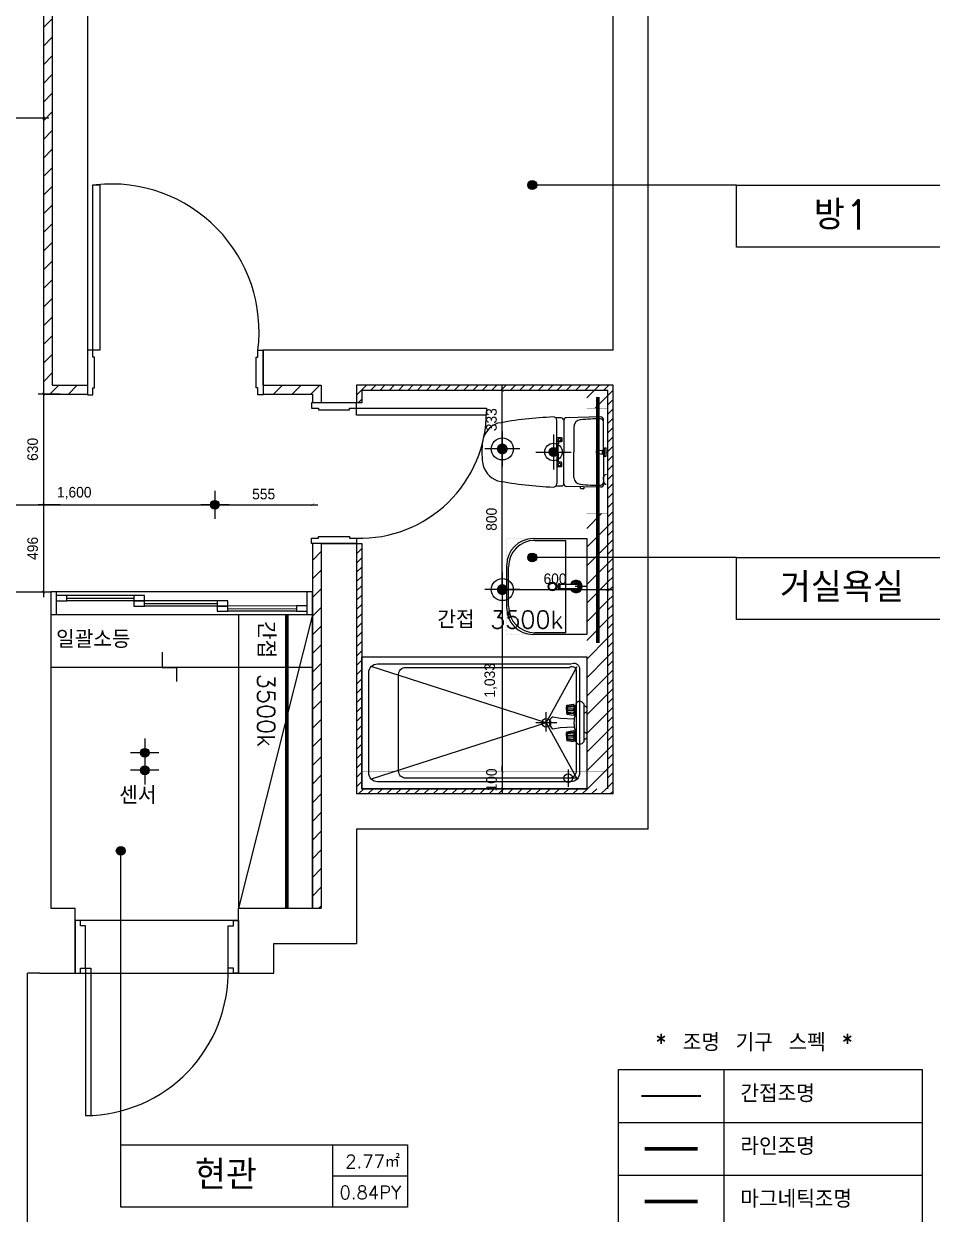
# Model space of a CAD drawing. Header units: inches. Extents: x 4000 to 56200, y 2703 to 36422.
# Drawn here: x 44445 to 49612, y 7931 to 14701 of the extents above; entities that cross this region are included whole.
import ezdxf
from ezdxf.enums import TextEntityAlignment as Align

# ---------------------------------------------------------------- set-up
doc = ezdxf.new("R2010")
doc.units = ezdxf.units.IN
doc.header["$LTSCALE"] = 30
doc.header["$MEASUREMENT"] = 0
for name, pattern in [('DOT', [0.25, 0, -0.25]), ('HID', [2.3, 1.5, -0.8]), ('HIDDEN', [0.375, 0.25, -0.125])]:
    doc.linetypes.add(name, pattern=pattern)
for name, color, linetype in [('0-ELC TEXT', 7, 'Continuous'), ('0-LINE', 7, 'Continuous'), ('03-TEXT', 3, 'Continuous'), ('03-WAL NEW', 3, 'Continuous'), ('06-C-천장', 4, 'Continuous'), ('06-FUR', 6, 'Continuous'), ('06-LIGHT', 4, 'Continuous'), ('07-DIM', 5, 'Continuous'), ('07-DIM WAL', 5, 'Continuous'), ('3.기호.계단선', 30, 'Continuous'), ('CEIL-LIGHT', 7, 'Continuous'), ('CO-BATH', 6, 'Continuous'), ('CO-DO-FR', 7, 'Continuous'), ('CO-DOOR', 8, 'Continuous'), ('fin', 5, 'Continuous'), ('HL', 6, 'HIDDEN'), ('RC-LIGHT', 7, 'Continuous'), ('WID', 4, 'Continuous'), ('도면층2', 2, 'Continuous'), ('도면층4', 4, 'Continuous'), ('도면층5', 5, 'Continuous'), ('설비', 140, 'Continuous')]:
    doc.layers.add(name, color=color, linetype=linetype)
doc.styles.add('HY 울릉도 L', font='')
doc.styles.get("Standard").update_dxf_attribs({"font": 'txt.shx', "bigfont": 'whgtxt.shx'})
doc.styles.get('HY 울릉도 L').set_extended_font_data('HY울릉도L')
doc.dimstyles.new('30-', dxfattribs={"dimscale": 30, "dimtxt": 2, "dimasz": 1, "dimexe": 1, "dimexo": 1, "dimgap": 1, "dimtad": 1, "dimdec": 0, "dimrnd": 0.05, "dimdsep": 46, "dimlunit": 6, "dimtxsty": 'HY 울릉도 L', "dimblk": 'ARCHTICK', "dimcen": 2.5, "dimdle": 1, "dimclrd": 133, "dimclre": 133, "dimclrt": 30, "dimadec": 0, "dimazin": 0, "dimtfac": 1, "dimtdec": 0, "dimtix": 1, "dimtmove": 2, "dimatfit": 3, "dimldrblk": 'ARCHTICK', "dimfxl": 1, "dimlwd": -1, "dimlwe": -1, "dimarcsym": 0})
pattern_1 = [(45, (22239, -18986.44), (-53.03301, 53.03301), [])]

# ---------------------------------------------------------------- blocks, each defined once
blk = doc.blocks.new('도남e편한108-1003')
at = {"layer": '도면층2'}
for p, q in [((22367.7, 37571.9), (22367.7, 31631.9)), ((22567.7, 37571.9), (22567.7, 31831.9)), ((25757.7, 31631.9), (25757.7, 36691.9)), ((25557.7, 31831.9), (25557.7, 36491.9)), ((22567.7, 31831.9), (22567.7, 31631.9)), ((25557.7, 31831.9), (23567.7, 31831.9)), ((23567.7, 31631.9), (23567.7, 31831.9)), ((23567.7, 31831.9), (23567.7, 31631.9)), ((25757.7, 29106.9), (25757.7, 31831.9)), ((22367.7, 31631.9), (22567.7, 31631.9)), ((23567.7, 31631.9), (23897.7, 31631.9)), ((23897.7, 31631.9), (23897.7, 31531.9)), ((24097.7, 31631.9), (24097.7, 31531.9)), ((25557.7, 31631.9), (24097.7, 31631.9)), ((25557.7, 29306.9), (25557.7, 31631.9)), ((24097.7, 31531.9), (23897.7, 31531.9)), ((24097.7, 31531.9), (23897.7, 31531.9)), ((23897.7, 30731.9), (23897.7, 28656.9)), ((23897.7, 30731.9), (24097.7, 30731.9)), ((24097.7, 30731.9), (23897.7, 30731.9)), ((24097.7, 30731.9), (24097.7, 29306.9)), ((22054.7, 30455.9), (22359.7, 30455.9)), ((22359.7, 30455.9), (22359.7, 28656.9)), ((25557.7, 29306.9), (24097.7, 29306.9)), ((24097.7, 29106.9), (24097.7, 28456.9)), ((25757.7, 29106.9), (24097.7, 29106.9)), ((22359.7, 28656.9), (22497.7, 28656.9)), ((22497.7, 28286.9), (22497.7, 28656.9)), ((23427.7, 28286.9), (23427.7, 28656.9)), ((23427.7, 28656.9), (23897.7, 28656.9)), ((22497.7, 28486.9), (22497.7, 28286.9)), ((22497.7, 28456.9), (22497.7, 28286.9)), ((23427.7, 28286.9), (23427.7, 28456.9)), ((23627.7, 28286.9), (23627.7, 28456.9)), ((23627.7, 28456.9), (24097.7, 28456.9)), ((22227.7, 25276.9), (22227.7, 28286.9)), ((22297.7, 28286.9), (22227.7, 28286.9)), ((22297.7, 28286.9), (22497.7, 28286.9)), ((23427.7, 28286.9), (23627.7, 28286.9))]:
    blk.add_line(p, q, dxfattribs=at)
at = {"layer": '도면층4'}
for p, q in [((23427.7, 28586.9), (22497.7, 28586.9)), ((22497.7, 28506.9), (22497.7, 28286.9)), ((22497.7, 28286.9), (22497.7, 28506.9)), ((23427.7, 28286.9), (23427.7, 28506.9)), ((22557.7, 28316.9), (22557.7, 27477.5)), ((22557.7, 28316.9), (22587.7, 28316.9)), ((22587.7, 28316.9), (22587.7, 27477.5)), ((22497.7, 28286.9), (23427.7, 28286.9)), ((22557.7, 27477.5), (22587.7, 27477.5))]:
    blk.add_line(p, q, dxfattribs=at)
for points in [[(22497.7, 28286.9), (22527.7, 28286.9), (22527.7, 28316.9), (22557.7, 28316.9), (22557.7, 28556.9), (22527.7, 28556.9), (22527.7, 28586.9), (22497.7, 28586.9), (22497.7, 28286.9)], [(23427.7, 28286.9), (23397.7, 28286.9), (23397.7, 28316.9), (23367.7, 28316.9), (23367.7, 28556.9), (23397.7, 28556.9), (23397.7, 28586.9), (23427.7, 28586.9), (23427.7, 28286.9)]]:
    blk.add_lwpolyline(points, dxfattribs=at)
at = {"layer": '도면층5'}
blk.add_arc((22552.1, 28293.4), 815.9, 270.39234, 1.65302, dxfattribs=at)
blk = doc.blocks.new('cjswjdeh')
at = {"layer": '03-WAL NEW'}
h = blk.add_hatch(dxfattribs=at)
h.set_pattern_fill('ANSI31', color=256, scale=600)
h.set_pattern_definition(pattern_1)
h.paths.add_polyline_path([(44806.7, 12645.5), (44606.7, 12645.5), (44606.7, 18385.5), (44556.7, 18385.5), (44556.7, 12645.5), (44556.7, 12595.5), (44806.7, 12595.5)])
h = blk.add_hatch(dxfattribs=at)
h.set_pattern_fill('ANSI31', color=256, scale=600)
h.set_pattern_definition(pattern_1)
h.paths.add_polyline_path([(40106.7, 12645.5), (39811.7, 12645.5), (39811.7, 12595.5), (40106.7, 12595.5)])
h.paths.add_polyline_path([(40176.7, 11460.5), (40126.7, 11460.5), (39866.7, 11460.5), (39866.7, 11410.5), (40126.7, 11410.5), (40126.7, 8890.5), (40176.7, 8890.5)])
h.paths.add_polyline_path([(46136.7, 11745.5), (46086.7, 11745.5), (46086.7, 9670.5), (46136.7, 9670.5)])
h.paths.add_polyline_path([(46136.7, 12645.5), (45806.7, 12645.5), (45806.7, 12595.5), (46086.7, 12595.5), (46086.7, 12545.5), (46136.7, 12545.5)])
h.paths.add_polyline_path([(40099.2, 10611.6), (40099.2, 10808.8), (41004.1, 10808.8), (41004.1, 10611.6)], flags=9)
h = blk.add_hatch(dxfattribs=at)
h.set_pattern_fill('ANSI31', color=256, scale=600)
h.set_pattern_definition(pattern_1)
h.paths.add_polyline_path([(47766.7, 12515.5), (47766.7, 12615.5), (47646.7, 12615.5), (47646.7, 12515.5)])
h.paths.add_polyline_path([(47766.7, 10350.5), (47766.7, 11915.5), (47646.7, 11915.5), (47646.7, 10350.5)])
at = {"layer": '3.기호.계단선'}
h = blk.add_hatch(dxfattribs=at)
h.set_pattern_fill('ANSI31', color=8, scale=300)
h.set_pattern_definition([(45, (22239, -18986.442), (-26.516504, 26.516504), [])])
h.paths.add_polyline_path([(47796.7, 12645.5), (46336.7, 12645.5), (46336.7, 12545.5), (46366.7, 12545.5), (46366.7, 12615.5), (47766.7, 12615.5), (47766.7, 10350.5), (46366.7, 10350.5), (46366.7, 11737.7), (46366.7, 11745.5), (46336.7, 11745.5), (46336.7, 10320.5), (47796.7, 10320.5)])
h.paths.add_polyline_path([(47965.6, 11664.3), (47965.6, 12116.9), (47713.9, 12116.9), (47713.9, 11664.3)], flags=9)
at = {"color": 8}
for p, q in [((47757.9, 12241.5), (47757.9, 12289.5)), ((47757.9, 12265.5), (47766.7, 12265.5)), ((47646.7, 11500.5), (47581.7, 11500.5))]:
    blk.add_line(p, q, dxfattribs=at)
at = {"layer": '0-LINE', "color": 8}
for p, q in [((45231.5, 11127.2), (45231.5, 11039.5)), ((46086.7, 11039.5), (44598.7, 11039.5)), ((45231.5, 11039.5), (45314.2, 11039.5)), ((45314.2, 11039.5), (45314.2, 10959.6))]:
    blk.add_line(p, q, dxfattribs=at)
at = {"layer": '03-WAL NEW'}
for p, q in [((44556.7, 18383.8), (44556.7, 12595.5)), ((44556.7, 12595.5), (44806.7, 12595.5)), ((45806.7, 12595.5), (46086.7, 12595.5)), ((46086.7, 12595.5), (46086.7, 12545.5)), ((46086.7, 11745.5), (46086.7, 9670.5))]:
    blk.add_line(p, q, dxfattribs=at)
at = {"layer": '03-WAL NEW', "const_width": 1}
for points in [[(47766.7, 10350.5), (47766.7, 12615.5), (47646.7, 12615.5), (47646.7, 10350.5), (47766.7, 10350.5)], [(47646.7, 12515.5), (47766.7, 12515.5)], [(47646.7, 11915.5), (47766.7, 11915.5)]]:
    blk.add_lwpolyline(points, dxfattribs=at)
at = {"layer": '06-FUR', "color": 8}
blk.add_line((46086.7, 11339.5), (45666.7, 9670.5), dxfattribs=at)
blk.add_lwpolyline([(45666.7, 9670.5), (46086.7, 9670.5), (46086.7, 11339.5), (45666.7, 11339.5)], close=True, dxfattribs=at)
at = {"layer": '3.기호.계단선', "color": 8}
for p, q in [((47766.7, 12615.5), (46366.7, 12615.5)), ((46366.7, 12615.5), (46366.7, 12545.5)), ((47766.7, 10350.5), (47766.7, 12615.5)), ((46366.7, 12545.5), (46336.7, 12545.5)), ((47457.9, 12365.5), (47457.9, 12165.5)), ((47357.9, 12265.5), (47557.9, 12265.5)), ((46336.7, 11745.5), (46366.7, 11745.5)), ((46366.7, 11745.5), (46366.7, 11737.7)), ((46366.7, 11737.7), (46366.7, 10350.5)), ((47541.7, 10460.5), (47541.7, 10360.5)), ((47591.7, 10410.5), (47491.7, 10410.5)), ((46366.7, 10350.5), (47646.7, 10350.5))]:
    blk.add_line(p, q, dxfattribs=at)
for centre, radius in [((47457.9, 12265.5), 50), ((47457.9, 12265.5), 25), ((47541.7, 10410.5), 25)]:
    blk.add_circle(centre, radius, dxfattribs=at)
at = {"layer": '3.기호.계단선', "color": 8, "linetype": 'Continuous'}
for points in [[(47435.4, 12254.7), (47432.9, 12265.5), (47435.4, 12276.4)], [(47442.3, 12246), (47435.4, 12276.4), (47442.3, 12285.1)], [(47435.4, 12254.7), (47435.4, 12276.4), (47442.3, 12246)], [(47452.3, 12241.1), (47442.3, 12285.1), (47452.3, 12289.9)], [(47442.3, 12246), (47442.3, 12285.1), (47452.3, 12241.1)], [(47452.3, 12241.1), (47452.3, 12289.9), (47463.5, 12241.1)], [(47463.5, 12241.1), (47452.3, 12289.9), (47463.5, 12289.9)], [(47463.5, 12241.1), (47463.5, 12289.9), (47473.5, 12246)], [(47473.5, 12246), (47463.5, 12289.9), (47473.5, 12285.1)], [(47473.5, 12246), (47473.5, 12285.1), (47480.4, 12254.7)], [(47480.4, 12254.7), (47473.5, 12285.1), (47480.4, 12276.4)], [(47480.4, 12254.7), (47480.4, 12276.4), (47482.9, 12265.5)]]:
    blk.add_solid(points, dxfattribs=at)
at = {"layer": 'CO-BATH', "color": 8}
for p, q in [((47341.7, 11773), (47646.7, 11773)), ((47351.7, 11763), (47526.7, 11763)), ((47526.7, 11763), (47526.7, 11238)), ((47646.7, 11773), (47646.7, 11228)), ((47191.7, 11378), (47191.7, 11623)), ((47201.7, 11388), (47201.7, 11613)), ((47486.2, 11486), (47486.2, 11515)), ((47491.2, 11515), (47486.2, 11515)), ((47491.2, 11486), (47491.2, 11515)), ((47496.2, 11514), (47491.2, 11514)), ((47496.2, 11487), (47496.2, 11514)), ((47586.7, 11513), (47496.2, 11513)), ((47491.2, 11486), (47486.2, 11486)), ((47496.2, 11487), (47491.2, 11487)), ((47586.7, 11488), (47496.2, 11488)), ((47646.7, 11228), (47341.7, 11228)), ((47526.7, 11238), (47351.7, 11238)), ((47416.7, 10725.5), (46421.3, 11045.9)), ((47416.7, 10725.5), (47592, 11045.9)), ((47416.7, 10675.5), (47416.7, 10785.5)), ((47416.7, 10725.5), (46421.3, 10405.2)), ((47476.7, 10725.5), (47356.7, 10725.5)), ((47416.7, 10725.5), (47592, 10405.2))]:
    blk.add_line(p, q, dxfattribs=at)
at = {"layer": 'CO-BATH', "color": 8, "linetype": 'DOT'}
blk.add_lwpolyline([(47191.7, 11228), (47191.7, 11773), (47646.7, 11773), (47646.7, 11228)], close=True, dxfattribs=at)
at = {"layer": 'CO-BATH', "color": 8}
blk.add_lwpolyline([(46366.7, 11100.5), (47646.7, 11100.5), (47646.7, 10350.5), (46366.7, 10350.5)], close=True, dxfattribs=at)
for points in [[(47606.7, 10725.5), (47606.7, 10440.5, -0.414214), (47556.7, 10390.5), (46456.7, 10390.5, -0.414214), (46406.7, 10440.5), (46406.7, 11010.5, -0.414214), (46456.7, 11060.5), (47556.7, 11060.5, -0.523943), (47606.7, 11035.5), (47606.7, 10725.5)], [(47586.7, 10725.5), (47586.7, 10450.5, -0.414214), (47546.7, 10410.5), (46616.7, 10410.5, -0.414214), (46576.7, 10450.5), (46576.7, 11000.5, -0.414214), (46616.7, 11040.5), (47546.7, 11040.5, -0.548489), (47586.7, 11025.5)]]:
    blk.add_lwpolyline(points, format="xyb", close=True, dxfattribs=at)
for radius in [25, 20]:
    blk.add_circle((47451.7, 11500.5), radius, dxfattribs=at)
for centre, radius, start, end in [((47341.7, 11623), 150, 90, 180), ((47351.7, 11613), 150, 90, 180), ((47586.7, 11500.5), 35, 200.92486, 159.07519), ((47586.7, 11500.5), 30, 204.62434, 155.37571), ((47586.7, 11500.5), 25, 210.00002, 150.00002), ((47586.7, 11500.5), 18, 223.98299, 136.01706), ((47586.7, 11500.5), 12.5, 270.00002, 90.00002), ((47341.7, 11378), 150, 180, 270), ((47351.7, 11388), 150, 180, 270)]:
    blk.add_arc(centre, radius, start, end, dxfattribs=at)
blk.add_ellipse((47416.7, 10725.5), major_axis=(-17.7, 17.7), ratio=1, dxfattribs=at)
at = {"layer": 'CO-DO-FR', "color": 8}
for points in [[(44806.7, 12845.5), (44806.7, 12590.5), (44836.7, 12590.5), (44836.7, 12630.5), (44846.7, 12630.5), (44846.7, 12805.5), (44836.7, 12805.5), (44836.7, 12845.5), (44806.7, 12845.5)], [(45806.7, 12845.5), (45806.7, 12590.5), (45776.7, 12590.5), (45776.7, 12630.5), (45766.7, 12630.5), (45766.7, 12805.5), (45776.7, 12805.5), (45776.7, 12845.5), (45806.7, 12845.5)], [(46336.7, 12545.5), (46081.7, 12545.5), (46081.7, 12515.5), (46121.7, 12515.5), (46121.7, 12505.5), (46296.7, 12505.5), (46296.7, 12515.5), (46336.7, 12515.5), (46336.7, 12545.5)], [(46336.7, 11745.5), (46081.7, 11745.5), (46081.7, 11775.5), (46121.7, 11775.5), (46121.7, 11785.5), (46296.7, 11785.5), (46296.7, 11775.5), (46336.7, 11775.5), (46336.7, 11745.5)]]:
    blk.add_lwpolyline(points, close=True, dxfattribs=at)
at = {"layer": 'CO-DOOR', "color": 8}
for points in [[(44876.7, 13785.5), (44876.7, 12845.5), (44836.7, 12845.5), (44836.7, 13785.5)], [(47076.7, 12475.5), (46336.7, 12475.5), (46336.7, 12515.5), (47076.7, 12515.5)]]:
    blk.add_lwpolyline(points, close=True, dxfattribs=at)
for centre, radius, start, end in [((44943.2, 12950), 840, 352.8555, 95.91238), ((46357.2, 12494.6), 719.4, 268.36113, 0.06923)]:
    blk.add_arc(centre, radius, start, end, dxfattribs=at)
at = {"layer": 'fin', "color": 8}
for p, q in [((47477.2, 12265.5), (47477.2, 12444.8)), ((47516.5, 12445.9), (47516.5, 12265.5)), ((47574.3, 12410.7), (47574.3, 12265.5)), ((47741.5, 12273.5), (47741.5, 12438.1)), ((47477.2, 12265.5), (47477.2, 12086.2)), ((47516.5, 12085.1), (47516.5, 12265.5)), ((47574.3, 12120.3), (47574.3, 12265.5)), ((47741.5, 12257.5), (47741.5, 12092.9)), ((47742.9, 12109.8), (47742.9, 12122.3)), ((47742.9, 12109.8), (47742.9, 12097.3))]:
    blk.add_line(p, q, dxfattribs=at)
for points in [[(47516.5, 12445.9, 0.371724), (47501.8, 12460.3, 0.003515), (47470.9, 12459.4, 0.320541)], [(47741.5, 12438.1), (47741.5, 12450.5, 0.421209), (47726.1, 12465.5), (47531.1, 12460.9, 0.001659)], [(47516.5, 12085.1, -0.371724), (47501.8, 12070.8, -0.003515), (47470.9, 12071.6, -0.320541)], [(47741.5, 12092.9), (47741.5, 12080.5, -0.421209), (47726.1, 12065.5), (47531.1, 12070.2, -0.001659)]]:
    blk.add_lwpolyline(points, format="xyb", dxfattribs=at)
for centre, radius, start, end in [((47546.2, 10260.7), 2205.9, 92.3333, 100.60807), ((47457.2, 12444.8), 20, 0, 92.3333), ((47531.5, 12445.9), 15, 91.36509, 180), ((47179.5, 12309.7), 125.5, 108.2964, 173.42408), ((47614.3, 12409), 40, 95.94375, 177.51291), ((47713.7, 11454.2), 1000, 89.31159, 95.94375), ((47725.5, 12438.1), 16, 0, 89.31159), ((47456.5, 12265.5), 405.9, 171.69926, 180), ((47456.5, 12265.5), 405.9, 180, 188.30074), ((47179.5, 12221.3), 125.5, 186.57592, 251.7036), ((47614.3, 12122), 40, 182.48709, 264.05625), ((47757.9, 12122.3), 15, 90, 180), ((47546.2, 14270.3), 2205.9, 259.39193, 267.6667), ((47457.2, 12086.2), 20, 267.6667, 0), ((47531.5, 12085.1), 15, 180, 268.63491), ((47713.7, 13076.8), 1000, 264.05625, 270.68841), ((47725.5, 12092.9), 16, 270.68841, 0), ((47757.9, 12097.3), 15, 180, 270)]:
    blk.add_arc(centre, radius, start, end, dxfattribs=at)
at = {"layer": 'HL', "color": 8, "linetype": 'Continuous'}
for p, q in [((47709.9, 12273), (47709.9, 12352)), ((47716.9, 12274), (47716.9, 12352)), ((47484.3, 12265.5), (47484.3, 12311.8)), ((47484.3, 12265.5), (47484.3, 12219.2)), ((47701.8, 12271.5), (47736.1, 12276.8)), ((47701.8, 12259.5), (47701.8, 12271.5)), ((47701.8, 12259.5), (47736.1, 12254.2)), ((47709.9, 12179), (47709.9, 12258)), ((47716.9, 12179), (47716.9, 12257)), ((47736.1, 12276.8), (47743.1, 12272.4)), ((47736.1, 12254.2), (47736.1, 12276.8)), ((47736.1, 12254.2), (47743.1, 12258.6)), ((47743.1, 12272.4), (47747.9, 12277.9)), ((47743.1, 12258.6), (47743.1, 12272.4)), ((47743.1, 12258.6), (47747.9, 12253.1)), ((47747.9, 12289.5), (47757.9, 12289.5)), ((47747.9, 12241.5), (47747.9, 12289.5)), ((47747.9, 12241.5), (47757.9, 12241.5)), ((47611.4, 12060.6), (47611.4, 12068.2)), ((47627.5, 12056.6), (47615.4, 12056.6)), ((47631.5, 12060.6), (47631.5, 12067.8))]:
    blk.add_line(p, q, dxfattribs=at)
for points in [[(47477.2, 12348.1), (47501.4, 12348.1, -0.414214), (47505.4, 12344.1), (47505.4, 12327.6, -0.414214), (47501.4, 12323.6), (47485.9, 12323.6), (47477.2, 12323.6)], [(47485.9, 12323.6), (47485.9, 12313.8, -0.414214), (47483.9, 12311.8), (47477.2, 12311.8)], [(47485.9, 12207.4), (47485.9, 12217.2, 0.414214), (47483.9, 12219.2), (47477.2, 12219.2)], [(47477.2, 12182.9), (47501.4, 12182.9, 0.414214), (47505.4, 12186.9), (47505.4, 12203.4, 0.414214), (47501.4, 12207.4), (47485.9, 12207.4), (47477.2, 12207.4)]]:
    blk.add_lwpolyline(points, format="xyb", dxfattribs=at)
for centre in [(47491.5, 12335.5), (47491.5, 12195.5)]:
    blk.add_circle(centre, 8, dxfattribs=at)
for centre, radius, start, end in [((47713.4, 12352), 3.5, 0, 180), ((47713.4, 12179), 3.5, 180, 0), ((47615.4, 12060.6), 4, 180, 270), ((47627.5, 12060.6), 4, 270, 0)]:
    blk.add_arc(centre, radius, start, end, dxfattribs=at)
at = {"layer": 'WID', "color": 8}
for p, q in [((47584.4, 10834.1), (47584.4, 10824.4)), ((47584.4, 10834.1), (47584.4, 10824.4)), ((47629.5, 10833.6), (47629.5, 10617.4)), ((47629.5, 10833.6), (47629.5, 10617.4)), ((47531.2, 10800.1), (47531.2, 10817.9)), ((47531.2, 10817.9), (47533.7, 10817.9)), ((47531.2, 10800.1), (47531.2, 10817.9)), ((47531.2, 10817.9), (47533.7, 10817.9)), ((47531.2, 10800.1), (47531.2, 10782.3)), ((47531.2, 10800.1), (47531.2, 10782.3)), ((47531.2, 10782.3), (47533.7, 10782.3)), ((47531.2, 10782.3), (47533.7, 10782.3)), ((47533.7, 10824.8), (47571.7, 10831.8)), ((47533.7, 10824.8), (47571.7, 10831.8)), ((47533.7, 10800.1), (47533.7, 10824.8)), ((47533.7, 10824.8), (47538.2, 10819.5)), ((47533.7, 10800.1), (47533.7, 10824.8)), ((47533.7, 10824.8), (47538.2, 10819.5)), ((47533.7, 10800.1), (47533.7, 10775.4)), ((47533.7, 10800.1), (47533.7, 10775.4)), ((47533.7, 10775.4), (47538.2, 10780.6)), ((47533.7, 10775.4), (47538.2, 10780.6)), ((47533.7, 10775.4), (47571.7, 10769.2)), ((47533.7, 10775.4), (47571.7, 10769.2)), ((47538.2, 10819.5), (47571.7, 10823.4)), ((47538.2, 10819.5), (47571.7, 10823.4)), ((47538.2, 10819.5), (47538.2, 10814.1)), ((47538.2, 10819.5), (47538.2, 10814.1)), ((47538.2, 10805), (47571.2, 10805.4)), ((47538.2, 10805), (47571.2, 10805.4)), ((47538.2, 10805), (47538.2, 10800.1)), ((47538.2, 10805), (47538.2, 10800.1)), ((47538.2, 10795.2), (47538.2, 10800.1)), ((47538.2, 10795.2), (47538.2, 10800.1)), ((47538.2, 10795.2), (47571.2, 10795.6)), ((47538.2, 10795.2), (47571.2, 10795.6)), ((47538.2, 10780.6), (47538.2, 10786)), ((47538.2, 10780.6), (47538.2, 10786)), ((47538.2, 10780.6), (47571.7, 10777.6)), ((47538.2, 10780.6), (47571.7, 10777.6)), ((47538.7, 10814.4), (47571.2, 10818.1)), ((47538.7, 10814.4), (47571.2, 10818.1)), ((47538.7, 10785.8), (47571.2, 10782.9)), ((47538.7, 10785.8), (47571.2, 10782.9)), ((47571.7, 10823.4), (47571.2, 10818.1)), ((47571.7, 10823.4), (47571.2, 10818.1)), ((47571.2, 10805.4), (47571.2, 10800.5)), ((47571.2, 10805.4), (47571.2, 10800.5)), ((47571.2, 10795.6), (47571.2, 10800.5)), ((47571.2, 10795.6), (47571.2, 10800.5)), ((47571.7, 10777.6), (47571.2, 10782.9)), ((47571.7, 10777.6), (47571.2, 10782.9)), ((47577.5, 10824.4), (47571.7, 10831.8)), ((47577.5, 10824.4), (47571.7, 10831.8)), ((47575.5, 10826.9), (47571.7, 10823.4)), ((47575.5, 10826.9), (47571.7, 10823.4)), ((47575.5, 10774.1), (47571.7, 10777.6)), ((47575.5, 10774.1), (47571.7, 10777.6)), ((47577.5, 10776.6), (47571.7, 10769.2)), ((47577.5, 10776.6), (47571.7, 10769.2)), ((47577.5, 10824.4), (47584.4, 10824.4)), ((47577.5, 10824.4), (47577.5, 10776.6)), ((47577.5, 10824.4), (47584.4, 10824.4)), ((47577.5, 10824.4), (47577.5, 10776.6)), ((47577.5, 10776.6), (47584.4, 10776.6)), ((47577.5, 10776.6), (47584.4, 10776.6)), ((47584.4, 10776.6), (47584.4, 10824.4)), ((47584.4, 10776.6), (47584.4, 10824.4)), ((47646.7, 10813), (47629.5, 10823.9)), ((47646.7, 10813), (47629.5, 10823.9)), ((47646.7, 10788), (47629.5, 10777.1)), ((47646.7, 10788), (47629.5, 10777.1)), ((47646.7, 10813), (47646.7, 10788)), ((47646.7, 10813), (47646.7, 10788)), ((47454.5, 10759.4), (47498.4, 10752.4)), ((47454.5, 10759.4), (47498.4, 10752.4)), ((47455.5, 10691.8), (47496.2, 10698.3)), ((47455.5, 10691.8), (47496.2, 10698.3)), ((47496.2, 10698.3), (47575.7, 10702.9)), ((47496.2, 10698.3), (47575.7, 10702.9)), ((47498.4, 10752.4), (47575.7, 10747.8)), ((47498.4, 10752.4), (47575.7, 10747.8)), ((47531.2, 10650.1), (47531.2, 10667.9)), ((47531.2, 10667.9), (47533.7, 10667.9)), ((47531.2, 10650.1), (47531.2, 10667.9)), ((47531.2, 10667.9), (47533.7, 10667.9)), ((47531.2, 10650.1), (47531.2, 10632.3)), ((47531.2, 10650.1), (47531.2, 10632.3)), ((47531.2, 10632.3), (47533.7, 10632.3)), ((47531.2, 10632.3), (47533.7, 10632.3)), ((47533.7, 10674.8), (47571.7, 10681.8)), ((47533.7, 10674.8), (47571.7, 10681.8)), ((47533.7, 10650.1), (47533.7, 10674.8)), ((47533.7, 10674.8), (47538.2, 10669.5)), ((47533.7, 10650.1), (47533.7, 10674.8)), ((47533.7, 10674.8), (47538.2, 10669.5)), ((47533.7, 10650.1), (47533.7, 10625.4)), ((47533.7, 10650.1), (47533.7, 10625.4)), ((47533.7, 10625.4), (47538.2, 10630.6)), ((47533.7, 10625.4), (47538.2, 10630.6)), ((47538.2, 10669.5), (47571.7, 10673.4)), ((47538.2, 10669.5), (47571.7, 10673.4)), ((47538.2, 10669.5), (47538.2, 10664.1)), ((47538.2, 10669.5), (47538.2, 10664.1)), ((47538.2, 10655), (47571.2, 10655.4)), ((47538.2, 10655), (47571.2, 10655.4)), ((47538.2, 10655), (47538.2, 10650.1)), ((47538.2, 10655), (47538.2, 10650.1)), ((47538.2, 10645.2), (47538.2, 10650.1)), ((47538.2, 10645.2), (47538.2, 10650.1)), ((47538.2, 10645.2), (47571.2, 10645.6)), ((47538.2, 10645.2), (47571.2, 10645.6)), ((47538.2, 10630.6), (47538.2, 10636)), ((47538.2, 10630.6), (47538.2, 10636)), ((47538.2, 10630.6), (47571.7, 10627.6)), ((47538.2, 10630.6), (47571.7, 10627.6)), ((47538.7, 10664.4), (47571.2, 10668.1)), ((47538.7, 10664.4), (47571.2, 10668.1)), ((47538.7, 10635.8), (47571.2, 10632.9)), ((47538.7, 10635.8), (47571.2, 10632.9)), ((47571.7, 10673.4), (47571.2, 10668.1)), ((47571.7, 10673.4), (47571.2, 10668.1)), ((47571.2, 10655.4), (47571.2, 10650.5)), ((47571.2, 10655.4), (47571.2, 10650.5)), ((47571.2, 10645.6), (47571.2, 10650.5)), ((47571.2, 10645.6), (47571.2, 10650.5)), ((47571.7, 10627.6), (47571.2, 10632.9)), ((47571.7, 10627.6), (47571.2, 10632.9)), ((47577.5, 10674.4), (47571.7, 10681.8)), ((47577.5, 10674.4), (47571.7, 10681.8)), ((47575.5, 10676.9), (47571.7, 10673.4)), ((47575.5, 10676.9), (47571.7, 10673.4)), ((47577.5, 10674.4), (47584.4, 10674.4)), ((47577.5, 10674.4), (47577.5, 10626.6)), ((47577.5, 10674.4), (47584.4, 10674.4)), ((47577.5, 10674.4), (47577.5, 10626.6)), ((47584.4, 10674.4), (47584.4, 10626.6)), ((47584.4, 10674.4), (47584.4, 10626.6)), ((47646.7, 10663), (47629.5, 10673.9)), ((47646.7, 10663), (47629.5, 10673.9)), ((47646.7, 10638), (47629.5, 10627.1)), ((47646.7, 10638), (47629.5, 10627.1)), ((47646.7, 10663), (47646.7, 10638)), ((47646.7, 10663), (47646.7, 10638)), ((47533.7, 10625.4), (47571.7, 10619.2)), ((47533.7, 10625.4), (47571.7, 10619.2)), ((47575.5, 10624.1), (47571.7, 10627.6)), ((47575.5, 10624.1), (47571.7, 10627.6)), ((47577.5, 10626.6), (47571.7, 10619.2)), ((47577.5, 10626.6), (47571.7, 10619.2)), ((47577.5, 10626.6), (47584.4, 10626.6)), ((47577.5, 10626.6), (47584.4, 10626.6)), ((47584.4, 10616.9), (47584.4, 10626.6)), ((47584.4, 10616.9), (47584.4, 10626.6))]:
    blk.add_line(p, q, dxfattribs=at)
for centre, radius, start, end in [((47606.8, 10821.2), 25.9, 28.66685, 149.99012), ((47606.8, 10821.2), 25.9, 28.66685, 149.99012), ((47540.9, 10809.6), 5.27, 114.69505, 239.72272), ((47540.9, 10809.6), 5.27, 114.69505, 239.72272), ((47540.9, 10790.6), 5.27, 120.27728, 245.30495), ((47540.9, 10790.6), 5.27, 120.27728, 245.30495), ((47568.9, 10811.8), 6.74, 289.97484, 70.02516), ((47568.9, 10811.8), 6.74, 289.97484, 70.02516), ((47568.9, 10789.2), 6.74, 289.97484, 70.02516), ((47568.9, 10789.2), 6.74, 289.97484, 70.02516), ((47736.9, 10725.5), 162.8, 161.71196, 198.28804), ((47736.9, 10725.5), 162.8, 161.71196, 198.28804), ((47472.1, 10725.8), 37.9, 117.6671, 243.9538), ((47472.1, 10725.8), 37.9, 117.6671, 243.9538), ((47540.9, 10659.6), 5.27, 114.69505, 239.72272), ((47540.9, 10659.6), 5.27, 114.69505, 239.72272), ((47540.9, 10640.6), 5.27, 120.27728, 245.30495), ((47540.9, 10640.6), 5.27, 120.27728, 245.30495), ((47568.9, 10661.8), 6.74, 289.97484, 70.02516), ((47568.9, 10661.8), 6.74, 289.97484, 70.02516), ((47568.9, 10639.2), 6.74, 289.97484, 70.02516), ((47568.9, 10639.2), 6.74, 289.97484, 70.02516), ((47606.8, 10629.8), 25.9, 210.00988, 331.33315), ((47606.8, 10629.8), 25.9, 210.00988, 331.33315)]:
    blk.add_arc(centre, radius, start, end, dxfattribs=at)
at = {"layer": '도면층2', "color": 8}
blk.add_line((46086.7, 11339.5), (46086.7, 11469.5), dxfattribs=at)
at = {"layer": '도면층4', "color": 8}
for p, q in [((44598.7, 11469.5), (44598.7, 11339.5)), ((46086.7, 11469.5), (44598.7, 11469.5)), ((44628.7, 11469.5), (44628.7, 11339.5)), ((46056.7, 11339.5), (46056.7, 11469.5)), ((46086.7, 11339.5), (46086.7, 11469.5)), ((44688.7, 11433.8), (45070.7, 11433.9)), ((45130.7, 11403.9), (45544.7, 11404.5)), ((45604.7, 11374.5), (45996.7, 11375.2)), ((46086.7, 11339.5), (44598.7, 11339.5))]:
    blk.add_line(p, q, dxfattribs=at)
for points in [[(44628.7, 11448.8), (44628.7, 11418.8), (44688.7, 11418.8), (44688.7, 11448.8)], [(45070.7, 11448.9), (45070.7, 11418.9), (45130.7, 11418.9), (45130.7, 11448.9)], [(45070.7, 11418.9), (45070.7, 11388.9), (45130.7, 11388.9), (45130.7, 11418.9)], [(45544.7, 11419.5), (45544.7, 11389.5), (45604.7, 11389.5), (45604.7, 11419.5)], [(45544.7, 11389.5), (45544.7, 11359.5), (45604.7, 11359.5), (45604.7, 11389.5)], [(45996.7, 11390.2), (45996.7, 11360.2), (46056.7, 11360.2), (46056.7, 11390.2)]]:
    blk.add_lwpolyline(points, close=True, dxfattribs=at)
at = {"layer": '도면층5', "color": 8}
for p, q in [((45070.7, 11448.9), (44688.7, 11448.8)), ((45070.7, 11418.9), (44688.7, 11418.8)), ((45544.7, 11419.5), (45130.7, 11418.9)), ((45544.7, 11389.5), (45130.7, 11388.9)), ((45996.7, 11390.2), (45604.7, 11389.5)), ((45996.7, 11360.2), (45604.7, 11359.5))]:
    blk.add_line(p, q, dxfattribs=at)
at = {"layer": '06-C-천장'}
blk.add_blockref('도남e편한108-1003', (22239, -18986.4), dxfattribs=at)
blk = doc.blocks.new('1')
at = {"linetype": 'Continuous'}
h = blk.add_hatch(color=4, dxfattribs=at)
h.dxf.hatch_style = 1
edge = h.paths.add_edge_path()
edge.add_arc((11539653, -14273504), 37.5, 0, 360)
at = {"color": 1, "linetype": 'Continuous'}
for p, q in [((11539653, -14273637), (11539653, -14273370)), ((11539520, -14273504), (11539787, -14273504))]:
    blk.add_line(p, q, dxfattribs=at)
at = {"color": 4, "linetype": 'Continuous'}
for radius in [41.5, 37.5]:
    blk.add_circle((11539653, -14273504), radius, dxfattribs=at)
blk = doc.blocks.new('_ARCHTICK')
at = {"color": 0, "linetype": 'ByBlock', "const_width": 0.075}
blk.add_lwpolyline([(-0.25, -0.25), (0.25, 0.25)], dxfattribs=at)
blk = doc.blocks.new('*D186')
at = {"layer": '07-DIM WAL', "color": 133, "transparency": 16777216}
for p, q in [((43931.7, 11995.5), (43931.7, 11995.5)), ((45531.7, 11995.5), (45531.7, 11995.5)), ((43901.7, 11965.5), (45561.7, 11965.5))]:
    blk.add_line(p, q, dxfattribs=at)
at = {"layer": 'Defpoints', "color": 0, "transparency": 16777216}
for p in [(43931.7, 11965.5), (45531.7, 11965.5), (45531.7, 11965.5)]:
    blk.add_point(p, dxfattribs=at)
at = {"layer": '07-DIM WAL', "color": 133, "transparency": 16777216, "xscale": 30, "yscale": 30, "zscale": 30, "rotation": 180}
blk.add_blockref('_ARCHTICK', (43931.7, 11965.5), dxfattribs=at)
at = {"layer": '07-DIM WAL', "color": 133, "transparency": 16777216, "xscale": 30, "yscale": 30, "zscale": 30}
blk.add_blockref('_ARCHTICK', (45531.7, 11965.5), dxfattribs=at)
at = {"layer": '07-DIM WAL', "color": 30, "transparency": 16777216, "insert": (44731.7, 12031.4), "char_height": 60, "attachment_point": 5, "style": 'HY 울릉도 L'}
blk.add_mtext('1,600', dxfattribs=at)
blk = doc.blocks.new('*D187')
at = {"layer": '07-DIM WAL', "color": 133, "transparency": 16777216}
for p, q in [((45531.7, 11995.5), (45531.7, 11995.5)), ((46086.7, 11995.5), (46086.7, 11995.5)), ((45501.7, 11965.5), (46116.7, 11965.5))]:
    blk.add_line(p, q, dxfattribs=at)
at = {"layer": 'Defpoints', "color": 0, "transparency": 16777216}
for p in [(45531.7, 11965.5), (46086.7, 11965.5), (46086.7, 11965.5)]:
    blk.add_point(p, dxfattribs=at)
at = {"layer": '07-DIM WAL', "color": 133, "transparency": 16777216, "xscale": 30, "yscale": 30, "zscale": 30, "rotation": 180}
blk.add_blockref('_ARCHTICK', (45531.7, 11965.5), dxfattribs=at)
at = {"layer": '07-DIM WAL', "color": 133, "transparency": 16777216, "xscale": 30, "yscale": 30, "zscale": 30}
blk.add_blockref('_ARCHTICK', (46086.7, 11965.5), dxfattribs=at)
at = {"layer": '07-DIM WAL', "color": 30, "transparency": 16777216, "insert": (45809.2, 12026.2), "char_height": 60, "attachment_point": 5, "style": 'HY 울릉도 L'}
blk.add_mtext('555', dxfattribs=at)
blk = doc.blocks.new('*D188')
at = {"layer": '07-DIM WAL', "color": 133, "transparency": 16777216}
for p, q in [((44651.7, 12595.5), (44526.7, 12595.5)), ((44556.7, 12625.5), (44556.7, 11935.5)), ((44651.7, 11965.5), (44526.7, 11965.5))]:
    blk.add_line(p, q, dxfattribs=at)
at = {"layer": 'Defpoints', "color": 0, "transparency": 16777216}
for p in [(44681.7, 12595.5), (44556.7, 11965.5), (44681.7, 11965.5)]:
    blk.add_point(p, dxfattribs=at)
at = {"layer": '07-DIM WAL', "color": 133, "transparency": 16777216, "xscale": 30, "yscale": 30, "zscale": 30}
for p, rotation in [((44556.7, 12595.5), 90), ((44556.7, 11965.5), 270)]:
    blk.add_blockref('_ARCHTICK', p, dxfattribs=dict(at, rotation=rotation))
at = {"layer": '07-DIM WAL', "color": 30, "transparency": 16777216, "insert": (44495.3, 12280.5), "char_height": 60, "attachment_point": 5, "rotation": 90, "style": 'HY 울릉도 L'}
blk.add_mtext('630', dxfattribs=at)
blk = doc.blocks.new('*D189')
at = {"layer": '07-DIM WAL', "color": 133, "transparency": 16777216}
for p, q in [((44556.7, 11995.5), (44556.7, 11439.5)), ((44526.7, 11965.5), (44526.7, 11965.5)), ((44526.7, 11469.5), (44526.7, 11469.5))]:
    blk.add_line(p, q, dxfattribs=at)
at = {"layer": 'Defpoints', "color": 0, "transparency": 16777216}
for p in [(44556.7, 11965.5), (44556.7, 11469.5), (44556.7, 11469.5)]:
    blk.add_point(p, dxfattribs=at)
at = {"layer": '07-DIM WAL', "color": 133, "transparency": 16777216, "xscale": 30, "yscale": 30, "zscale": 30}
for p, rotation in [((44556.7, 11965.5), 90), ((44556.7, 11469.5), 270)]:
    blk.add_blockref('_ARCHTICK', p, dxfattribs=dict(at, rotation=rotation))
at = {"layer": '07-DIM WAL', "color": 30, "transparency": 16777216, "insert": (44495.4, 11717.5), "char_height": 60, "attachment_point": 5, "rotation": 90, "style": 'HY 울릉도 L'}
blk.add_mtext('496', dxfattribs=at)
blk = doc.blocks.new('*D191')
at = {"layer": '07-DIM WAL', "color": 133, "transparency": 16777216}
for p, q in [((43901.7, 14165.5), (44586.7, 14165.5)), ((43931.7, 14195.5), (43931.7, 14195.5)), ((44556.7, 14195.5), (44556.7, 14195.5))]:
    blk.add_line(p, q, dxfattribs=at)
at = {"layer": 'Defpoints', "color": 0, "transparency": 16777216}
for p in [(43931.7, 14165.5), (44556.7, 14165.5), (44556.7, 14165.5)]:
    blk.add_point(p, dxfattribs=at)
at = {"layer": '07-DIM WAL', "color": 133, "transparency": 16777216, "xscale": 30, "yscale": 30, "zscale": 30, "rotation": 180}
blk.add_blockref('_ARCHTICK', (43931.7, 14165.5), dxfattribs=at)
at = {"layer": '07-DIM WAL', "color": 133, "transparency": 16777216, "xscale": 30, "yscale": 30, "zscale": 30}
blk.add_blockref('_ARCHTICK', (44556.7, 14165.5), dxfattribs=at)
at = {"layer": '07-DIM WAL', "color": 30, "transparency": 16777216, "insert": (44244.2, 14226.8), "char_height": 60, "attachment_point": 5, "style": 'HY 울릉도 L'}
blk.add_mtext('625', dxfattribs=at)
blk = doc.blocks.new('hallogen')
h = blk.add_hatch(color=256)
h.dxf.hatch_style = 1
edge = h.paths.add_edge_path()
edge.add_arc((48591.7, 60854.3), 31.2, 0, 360, ccw=False)
at = {"color": 1, "linetype": 'Continuous'}
for p, q in [((48591.7, 60954.3), (48591.7, 60754.3)), ((48691.7, 60854.3), (48491.7, 60854.3))]:
    blk.add_line(p, q, dxfattribs=at)
at = {"color": 4, "linetype": 'Continuous'}
blk.add_circle((48591.7, 60854.3), 62.5, dxfattribs=at)
blk = doc.blocks.new('*D209')
at = {"layer": '07-DIM WAL', "color": 133, "transparency": 16777216}
for p, q in [((47166.7, 11513), (47166.7, 11513)), ((47766.7, 11513), (47766.7, 11513)), ((47136.7, 11483), (47796.7, 11483))]:
    blk.add_line(p, q, dxfattribs=at)
at = {"layer": 'Defpoints', "color": 0, "transparency": 16777216}
for p in [(47166.7, 11483), (47766.7, 11483), (47766.7, 11483)]:
    blk.add_point(p, dxfattribs=at)
at = {"layer": '07-DIM WAL', "color": 133, "transparency": 16777216, "xscale": 30, "yscale": 30, "zscale": 30, "rotation": 180}
blk.add_blockref('_ARCHTICK', (47166.7, 11483), dxfattribs=at)
at = {"layer": '07-DIM WAL', "color": 133, "transparency": 16777216, "xscale": 30, "yscale": 30, "zscale": 30}
blk.add_blockref('_ARCHTICK', (47766.7, 11483), dxfattribs=at)
at = {"layer": '07-DIM WAL', "color": 30, "transparency": 16777216, "insert": (47466.7, 11544.3), "char_height": 60, "attachment_point": 5, "style": 'HY 울릉도 L'}
blk.add_mtext('600', dxfattribs=at)
blk = doc.blocks.new('*D210')
at = {"layer": '07-DIM WAL', "color": 133, "transparency": 16777216}
for p, q in [((47166.7, 11453), (47166.7, 12313)), ((47194.8, 12283), (47196.7, 12283)), ((47136.7, 11483), (47136.7, 11483))]:
    blk.add_line(p, q, dxfattribs=at)
at = {"layer": 'Defpoints', "color": 0, "transparency": 16777216}
for p in [(47164.8, 12283), (47166.7, 12283), (47166.7, 11483)]:
    blk.add_point(p, dxfattribs=at)
at = {"layer": '07-DIM WAL', "color": 133, "transparency": 16777216, "xscale": 30, "yscale": 30, "zscale": 30}
for p, rotation in [((47166.7, 12283), 90), ((47166.7, 11483), 270)]:
    blk.add_blockref('_ARCHTICK', p, dxfattribs=dict(at, rotation=rotation))
at = {"layer": '07-DIM WAL', "color": 30, "transparency": 16777216, "insert": (47105.3, 11883), "char_height": 60, "attachment_point": 5, "rotation": 90, "style": 'HY 울릉도 L'}
blk.add_mtext('800', dxfattribs=at)
blk = doc.blocks.new('*D211')
at = {"layer": '07-DIM WAL', "color": 133, "transparency": 16777216}
for p, q in [((47136.7, 12615.5), (47136.7, 12615.5)), ((47166.7, 12253), (47166.7, 12645.5)), ((47136.7, 12283), (47136.7, 12283))]:
    blk.add_line(p, q, dxfattribs=at)
at = {"layer": 'Defpoints', "color": 0, "transparency": 16777216}
for p in [(47166.7, 12615.5), (47166.7, 12615.5), (47166.7, 12283)]:
    blk.add_point(p, dxfattribs=at)
at = {"layer": '07-DIM WAL', "color": 133, "transparency": 16777216, "xscale": 30, "yscale": 30, "zscale": 30}
for p, rotation in [((47166.7, 12615.5), 90), ((47166.7, 12283), 270)]:
    blk.add_blockref('_ARCHTICK', p, dxfattribs=dict(at, rotation=rotation))
at = {"layer": '07-DIM WAL', "color": 30, "transparency": 16777216, "insert": (47105.3, 12449.3), "char_height": 60, "attachment_point": 5, "rotation": 90, "style": 'HY 울릉도 L'}
blk.add_mtext('333', dxfattribs=at)
blk = doc.blocks.new('*D212')
at = {"layer": '07-DIM WAL', "color": 133, "transparency": 16777216}
blk.add_line((47166.7, 11513), (47166.7, 10420.5), dxfattribs=at)
at = {"layer": 'Defpoints', "color": 0, "transparency": 16777216}
for p in [(47166.7, 11483), (47166.7, 10450.5), (47166.7, 10450.5)]:
    blk.add_point(p, dxfattribs=at)
at = {"layer": '07-DIM WAL', "color": 133, "transparency": 16777216, "xscale": 30, "yscale": 30, "zscale": 30}
for p, rotation in [((47166.7, 11483), 90), ((47166.7, 10450.5), 270)]:
    blk.add_blockref('_ARCHTICK', p, dxfattribs=dict(at, rotation=rotation))
at = {"layer": '07-DIM WAL', "color": 30, "transparency": 16777216, "insert": (47100.7, 10966.8), "char_height": 60, "attachment_point": 5, "rotation": 90, "style": 'HY 울릉도 L'}
blk.add_mtext('1,033', dxfattribs=at)
blk = doc.blocks.new('*D213')
at = {"layer": '07-DIM WAL', "color": 133, "transparency": 16777216}
for p, q in [((47166.7, 10450.5), (47166.7, 10480.5)), ((47166.7, 10450.5), (47166.7, 10350.5)), ((47166.7, 10350.5), (47166.7, 10320.5))]:
    blk.add_line(p, q, dxfattribs=at)
at = {"layer": 'Defpoints', "color": 0, "transparency": 16777216}
for p in [(47166.7, 10450.5), (47166.7, 10350.5), (47166.7, 10350.5)]:
    blk.add_point(p, dxfattribs=at)
at = {"layer": '07-DIM WAL', "color": 133, "transparency": 16777216, "xscale": 30, "yscale": 30, "zscale": 30}
for p, rotation in [((47166.7, 10450.5), 270), ((47166.7, 10350.5), 90)]:
    blk.add_blockref('_ARCHTICK', p, dxfattribs=dict(at, rotation=rotation))
at = {"layer": '07-DIM WAL', "color": 30, "transparency": 16777216, "insert": (47105.4, 10400.5), "char_height": 60, "attachment_point": 5, "rotation": 90, "style": 'HY 울릉도 L'}
blk.add_mtext('100', dxfattribs=at)

msp = doc.modelspace()

# ---------------------------------------------------------------- hatches: boundary and pattern name
at = {"layer": '0-ELC TEXT'}
h = msp.add_hatch(color=256, dxfattribs=at)
h.dxf.hatch_style = 1
edge = h.paths.add_edge_path()
edge.add_arc((47337.2, 13784.3), 25, -270, 90, ccw=False)
h = msp.add_hatch(color=256, dxfattribs=at)
h.dxf.hatch_style = 1
edge = h.paths.add_edge_path()
edge.add_arc((47337.2, 11666.2), 25, -270, 90, ccw=False)
h = msp.add_hatch(color=256, dxfattribs=at)
h.dxf.hatch_style = 1
edge = h.paths.add_edge_path()
edge.add_arc((44996.1, 9997.1), 25, 0, 360, ccw=False)

# ---------------------------------------------------------------- linework, layer by layer
for p, q in [((48499.6, 13784.3), (47337.2, 13784.3)), ((48499.6, 11666.2), (47337.2, 11666.2)), ((44996.1, 8324.9), (44996.1, 9997.1)), ((48427.2, 8752.7), (48427.2, 6352.7)), ((47827.2, 8452.7), (49555.4, 8452.7)), ((46203.3, 7971.1), (46203.3, 8324.9)), ((46203.3, 8148), (46628, 8148)), ((47827.2, 8152.7), (49555.4, 8152.7))]:
    msp.add_line(p, q, dxfattribs=at)
for points in [[(48499.6, 13784.3), (50131.5, 13784.3), (50131.5, 13430.5), (48499.6, 13430.5)], [(48499.6, 11666.2), (50131.5, 11666.2), (50131.5, 11312.4), (48499.6, 11312.4)], [(44996.1, 8324.9), (46628, 8324.9), (46628, 7971.1), (44996.1, 7971.1)]]:
    msp.add_lwpolyline(points, close=True, dxfattribs=at)
msp.add_lwpolyline([(47827.2, 6352.7), (47827.2, 8752.7), (49555.4, 8752.7), (49555.4, 6352.7)], dxfattribs=at)
for centre in [(47337.2, 13784.3), (47337.2, 11666.2), (44996.1, 9997.1)]:
    msp.add_circle(centre, 25, dxfattribs=at)
at = {"layer": '06-LIGHT', "color": 10, "linetype": 'HID', "const_width": 10}
msp.add_lwpolyline([(48296, 8602.7), (47958.4, 8602.7)], dxfattribs=at)
at = {"layer": '3.기호.계단선', "const_width": 20}
msp.add_lwpolyline([(48278.2, 8002.7), (47976.5, 8002.7)], dxfattribs=at)
at = {"layer": 'CEIL-LIGHT', "color": 10, "linetype": 'HIDDEN', "ltscale": 10, "const_width": 20}
for points in [[(47709.7, 12578.4), (47709.7, 11178.4)], [(45940.9, 9670.5), (45940.9, 11339.5)]]:
    msp.add_lwpolyline(points, dxfattribs=at)
at = {"layer": 'CEIL-LIGHT', "const_width": 1}
msp.add_lwpolyline([(46366.7, 10350.5), (46366.7, 10450.5), (47766.7, 10450.5), (47766.7, 10350.5)], dxfattribs=at)
at = {"layer": '설비', "color": 140, "const_width": 20}
msp.add_lwpolyline([(48278.2, 8302.7), (47976.5, 8302.7)], dxfattribs=at)

# ---------------------------------------------------------------- block references
at = {"layer": '07-DIM'}
msp.add_blockref('cjswjdeh', (0, 0), dxfattribs=at)
at = {"layer": 'RC-LIGHT'}
for p in [(-1425.1, -48571.3), (-1425.1, -49371.3)]:
    msp.add_blockref('hallogen', p, dxfattribs=at)
at = {"layer": 'RC-LIGHT', "xscale": 0.6024096385271789, "yscale": 0.6024096385271789, "zscale": 0.6024096385271789, "rotation": 180}
for p in [(6997130.2, -8586530.8), (6996731.1, -8587941.3), (6996731.1, -8588041.3)]:
    msp.add_blockref('1', p, dxfattribs=at)

# ---------------------------------------------------------------- texts
at = {"layer": '0-ELC TEXT'}
for s, p in [('일괄소등', (44628.5, 11150.4)), ('센서', (44987.5, 10263.4)), ('* 조명 기구 스펙 *', (48035.4, 8857.2)), ('간접조명', (48521.1, 8566.8)), ('라인조명', (48521.1, 8266.8)), ('마그네틱조명', (48521.1, 7966.8))]:
    msp.add_text(s, height=100, dxfattribs=at).set_placement(p)
at = {"layer": '03-TEXT'}
for s, height, p in [('방1', 166.67, (49098.2, 13530.8)), ('거실욕실', 166.67, (49098.2, 11412.8)), ('2.77㎡', 75, (46429, 8193.1)), ('현관', 166.67, (45594.7, 8071.4)), ('0.84PY', 75, (46416.1, 8016.2))]:
    msp.add_text(s, height=height, dxfattribs=at).set_placement(p, align=Align.CENTER)
at = {"layer": '3.기호.계단선', "color": 10}
msp.add_text('간접 3500k', height=100, dxfattribs=at).set_placement((46797.2, 11262.6))
msp.add_text('간접 3500k', height=100, rotation=270, dxfattribs=at).set_placement((45773.6, 11304.6))

# ---------------------------------------------------------------- dimensions: what is measured, and where the dimension line sits
at = {"layer": '07-DIM WAL'}
for base, p1, p2, picture, middle in [((44556.7, 14165.5), (43931.7, 14165.5), (44556.7, 14165.5), '*D191', (44244.2, 14226.8)), ((45531.7, 11965.5), (43931.7, 11965.5), (45531.7, 11965.5), '*D186', (44731.7, 12031.4)), ((46086.7, 11965.5), (45531.7, 11965.5), (46086.7, 11965.5), '*D187', (45809.2, 12026.2)), ((47766.7, 11483), (47166.7, 11483), (47766.7, 11483), '*D209', (47466.7, 11544.3))]:
    dim = msp.add_linear_dim(base=base, p1=p1, p2=p2, dimstyle='30-', dxfattribs=at)
    dim.commit()
    dim.dimension.update_dxf_attribs({"geometry": picture, "text_midpoint": middle})
for base, p1, p2, picture, middle in [((44556.7, 11965.5), (44681.7, 12595.5), (44681.7, 11965.5), '*D188', (44495.3, 12280.5)), ((47166.6519092, 12615.5068746), (47166.6519092, 12283.0068746), (47166.6519092, 12615.5068746), '*D211', (47105.3086256, 12449.2568746)), ((47166.7, 12283), (47166.7, 11483), (47164.8, 12283), '*D210', (47105.3, 11883)), ((44556.7, 11469.5), (44556.7, 11965.5), (44556.7, 11469.5), '*D189', (44495.4, 11717.5)), ((47166.6519092, 10450.5068746), (47166.6519092, 11483.0068746), (47166.6519092, 10450.5068746), '*D212', (47100.6681914, 10966.7568746)), ((47166.7, 10350.5), (47166.7, 10450.5), (47166.7, 10350.5), '*D213', (47105.4, 10400.5))]:
    dim = msp.add_linear_dim(base=base, p1=p1, p2=p2, angle=90, dimstyle='30-', dxfattribs=at)
    dim.commit()
    dim.dimension.update_dxf_attribs({"geometry": picture, "text_midpoint": middle})

doc.saveas('drawing.dxf')
